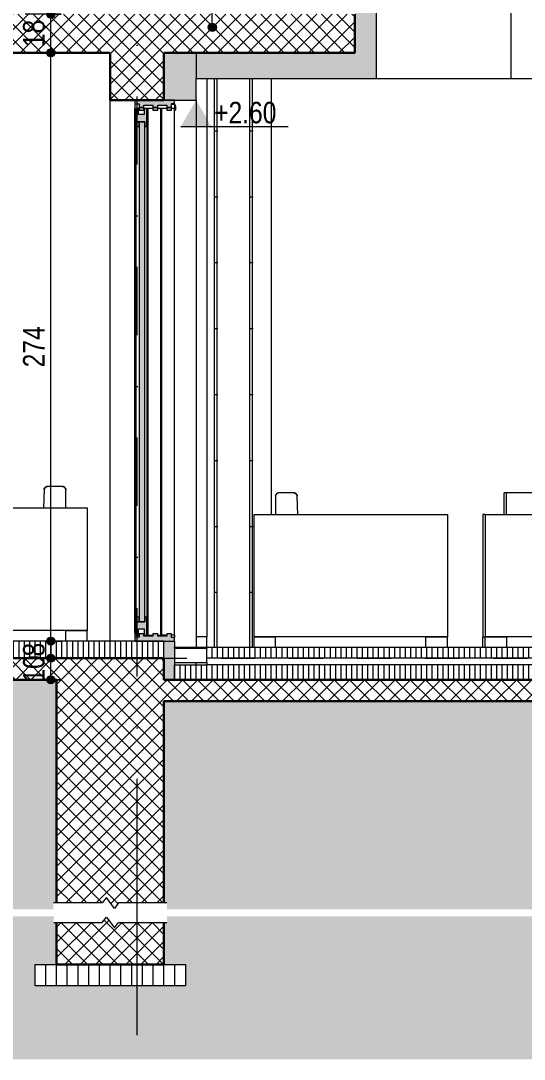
# Model space of a CAD drawing. Header units: centimetres. Extents: x -1370 to 284, y -187 to 830.
# Drawn here: x -288.3 to -53.8, y -186.8 to 296.9 of the extents above; entities that cross this region are included whole.
import ezdxf

# ---------------------------------------------------------------- set-up
doc = ezdxf.new("R2010")
doc.units = ezdxf.units.CM
doc.linetypes.add('Dash', pattern=[31.75, 15.875, -15.875])
doc.linetypes.add('Dash dot', pattern=[79.375, 31.75, -23.8125, 0, -23.8125])
for name, color, linetype, lineweight in [('A-ANNO-DIMS', 7, 'Continuous', 9), ('A-ANNO-DIMS-50', 7, 'Continuous', 9), ('A-ANNO-NOTE', 7, 'Continuous', 9), ('A-DETL-GENF', 7, 'Continuous', 9), ('A-DETL-MBND', 7, 'Continuous', 9), ('A-FLOR', 7, 'Continuous', 9), ('A-FLOR-FNSH', 7, 'Continuous', 9), ('A-FLOR-LEVL', 7, 'Continuous', 9), ('A-FLOR-MCUT', 7, 'Continuous', 9), ('A-FLOR-PATT', 7, 'Continuous', 9), ('A-GLAZ', 7, 'Continuous', 5), ('A-GLAZ-CWMG', 7, 'Continuous', 9), ('A-WALL', 7, 'Continuous', 9), ('A-WALL-PATT', 7, 'Continuous', 9), ('G-ANNO-DIMS', 7, 'Continuous', 9), ('G-ANNO-TEXT', 7, 'Continuous', 9), ('I-FURN', 7, 'Continuous', 9), ('P-PIPE', 7, 'Continuous', 9), ('S-BEAM', 7, 'Continuous', 9), ('S-GRID', 7, 'Continuous', 9)]:
    doc.layers.add(name, color=color, linetype=linetype, lineweight=lineweight)
doc.layers.add('A-DETL', color=7, linetype='Continuous', lineweight=9, true_color=0x008000)
doc.styles.add('Arial Narrow_1', font='ARIALN.TTF', dxfattribs={"height": 10})
doc.dimstyles.new('TEC_DIM', dxfattribs={"dimscale": 30.48, "dimtxt": 10.23431, "dimasz": 0.492126, "dimexe": 0.393701, "dimexo": 0.246063, "dimgap": 0, "dimtad": 1, "dimdec": 0, "dimzin": 0, "dimdsep": 46, "dimtxsty": 'Arial Narrow_1', "dimblk1": 'DOTSMALL', "dimblk2": 'DOTSMALL', "dimsah": 1, "dimcen": 0.09, "dimazin": 0, "dimtfac": 1, "dimtdec": 4, "dimtix": 1, "dimtmove": 0, "dimatfit": 3, "dimfxl": 0, "dimtvp": 1, "dimtolj": 1, "dimtzin": 0, "dimarcsym": 0})
pattern_1 = [(270, (-134.087, 5), (2.5, 2e-16), [])]
pattern_2 = [(45, (-668.992, 332.896), (-3.535534, 3.535534), []), (135, (-668.992, 332.896), (-3.535534, -3.535534), [])]
pattern_3 = [(0, (-668.992, 332.896), (19.05, 19.05), [19.05, -19.05]), (0, (-668.992, 340.04), (19.05, 19.05), [19.05, -19.05]), (0, (-668.992, 347.184), (19.05, 19.05), [19.05, -19.05]), (90, (-666.61, 349.565), (-19.05, 19.05), [19.05, -19.05]), (90, (-659.467, 349.565), (-19.05, 19.05), [19.05, -19.05]), (90, (-652.323, 349.565), (-19.05, 19.05), [19.05, -19.05])]

# ---------------------------------------------------------------- blocks, each defined once
blk = doc.blocks.new('Sofa-08 - 1400 x 800-1678489-В-В')
at = {"layer": 'I-FURN', "color": 253, "true_color": 0xaaaaaa}
for p, q in [((16.51, 77), (-61.99, 77)), ((-61.99, 75.5), (-61.99, 77)), ((-61.99, 67), (-61.99, 75.5)), ((18.01, 75.5), (18.01, 67)), ((18.01, 67), (18.01, 75.5)), ((18.01, 75.5), (18.01, 67)), ((98.01, 77), (19.51, 77)), ((98.01, 77), (98.01, 75.5)), ((98.01, 75.5), (98.01, 67)), ((-71.99, 67), (-71.99, 10)), ((-71.99, 67), (108.01, 67)), ((108.01, 10), (108.01, 67)), ((-71.99, 10), (-61.99, 10)), ((-71.99, 5), (-71.99, 10)), ((108.01, 10), (-71.99, 10)), ((-61.99, 10), (-61.99, 5)), ((98.01, 10), (108.01, 10)), ((98.01, 10), (98.01, 5)), ((108.01, 5), (108.01, 10)), ((-61.99, 5), (-71.99, 5)), ((108.01, 5), (98.01, 5))]:
    blk.add_line(p, q, dxfattribs=at)
for points, knots in [([(17.57, 76.56), (17.49, 76.64), (17.37, 76.74), (17.2, 76.84), (17.02, 76.92), (16.79, 76.98), (16.6, 77), (16.51, 77)], [0, 0, 0, 0, 0.25, 0.375, 0.5, 0.75, 1, 1, 1, 1]), ([(16.51, 75.5), (16.6, 75.59), (16.79, 75.78), (17.02, 76.01), (17.2, 76.19), (17.37, 76.36), (17.49, 76.48), (17.57, 76.56)], [0, 0, 0, 0, 0.25, 0.5, 0.625, 0.75, 1, 1, 1, 1]), ([(17.55, 76.58), (17.62, 76.51), (17.7, 76.42), (17.77, 76.31), (17.78, 76.29)], [0, 0, 0, 0, 0.25, 0.3102846, 0.3102846, 0.3102846, 0.3102846]), ([(17.84, 76.19), (17.86, 76.16), (17.89, 76.08), (17.92, 76), (17.94, 75.96)], [0.404349, 0.404349, 0.404349, 0.404349, 0.5, 0.6172742, 0.6172742, 0.6172742, 0.6172742]), ([(18.08, 75.96), (18.09, 76), (18.12, 76.08), (18.16, 76.16), (18.18, 76.19)], [0.3827258, 0.3827258, 0.3827258, 0.3827258, 0.5, 0.595651, 0.595651, 0.595651, 0.595651]), ([(18.23, 76.29), (18.25, 76.31), (18.32, 76.42), (18.4, 76.51), (18.47, 76.58)], [0.6897154, 0.6897154, 0.6897154, 0.6897154, 0.75, 1, 1, 1, 1]), ([(19.51, 77), (19.42, 77), (19.23, 76.98), (19, 76.92), (18.82, 76.84), (18.65, 76.74), (18.53, 76.64), (18.45, 76.56)], [0, 0, 0, 0, 0.25, 0.5, 0.625, 0.75, 1, 1, 1, 1]), ([(18.45, 76.56), (18.53, 76.48), (18.65, 76.36), (18.82, 76.19), (19, 76.01), (19.23, 75.78), (19.42, 75.59), (19.51, 75.5)], [0, 0, 0, 0, 0.25, 0.375, 0.5, 0.75, 1, 1, 1, 1])]:
    blk.add_open_spline(points, degree=3, knots=knots, dxfattribs=at)
for points in [[(17.57, 76.56), (17.66, 76.47), (17.82, 76.26), (17.97, 75.89), (18.01, 75.63), (18.01, 75.5)], [(17.98, 75.8), (18, 75.7), (18.01, 75.6), (18.01, 75.5)], [(18.01, 75.5), (18.01, 75.63), (18.04, 75.89), (18.2, 76.26), (18.36, 76.47), (18.45, 76.56)], [(18.01, 75.5), (18.01, 75.6), (18.02, 75.7), (18.04, 75.8)]]:
    blk.add_open_spline(points, degree=3, dxfattribs=at)
blk = doc.blocks.new('Sofa-10 - 900 x 700-1663874-В-В')
at = {"layer": 'I-FURN', "color": 253, "true_color": 0xaaaaaa}
for p, q in [((-61.99, 77), (-63.09, 77)), ((-63.09, 75.56), (-63.09, 77)), ((-63.09, 67), (-63.09, 75.56)), ((-71.99, 67), (-73.09, 67)), ((-73.09, 67), (-73.09, 10)), ((-73.09, 10), (-71.99, 10)), ((-73.09, 5), (-73.09, 10)), ((-73.09, 10), (-71.99, 10))]:
    blk.add_line(p, q, dxfattribs=at)
blk = doc.blocks.new('Sofa-08 - 1400 x 800-V21-В-В')
at = {"layer": 'I-FURN', "color": 253, "true_color": 0xaaaaaa}
for p, q in [((-169.59, 75.5), (-169.59, 67)), ((-161.03, 77), (-168.09, 77)), ((-159.18, 67), (-159.53, 75.56)), ((-179.59, 10), (-179.59, 67)), ((-179.59, 67), (-89.59, 67)), ((-89.59, 67), (-89.59, 10)), ((-179.59, 10), (-169.59, 10)), ((-179.59, 5), (-179.59, 10)), ((-89.59, 10), (-179.59, 10)), ((-169.59, 5), (-169.59, 10)), ((-99.59, 10), (-89.59, 10)), ((-99.59, 5), (-99.59, 10)), ((-89.59, 5), (-89.59, 10))]:
    blk.add_line(p, q, dxfattribs=at)
for centre, start, end in [((-168.09, 75.5), 90, 180), ((-161.03, 75.5), 2.3215, 90)]:
    blk.add_arc(centre, 1.5, start, end, dxfattribs=at)
for points, knots in [([(-169.59, 75.5), (-169.59, 75.59), (-169.58, 75.71), (-169.55, 75.82), (-169.55, 75.85)], [0, 0, 0, 0, 0.25, 0.3102366, 0.3102366, 0.3102366, 0.3102366]), ([(-169.55, 75.85), (-169.55, 75.82), (-169.58, 75.71), (-169.59, 75.59), (-169.59, 75.5)], [0.6897634, 0.6897634, 0.6897634, 0.6897634, 0.75, 1, 1, 1, 1]), ([(-169.52, 75.94), (-169.51, 75.98), (-169.48, 76.06), (-169.44, 76.14), (-169.42, 76.19)], [0.3988094, 0.3988094, 0.3988094, 0.3988094, 0.5, 0.625, 0.625, 0.625, 0.625]), ([(-169.42, 76.19), (-169.44, 76.14), (-169.48, 76.06), (-169.51, 75.98), (-169.52, 75.94)], [0.375, 0.375, 0.375, 0.375, 0.5, 0.6011906, 0.6011906, 0.6011906, 0.6011906]), ([(-168.77, 76.83), (-168.73, 76.86), (-168.65, 76.89), (-168.57, 76.92), (-168.53, 76.93)], [0.375, 0.375, 0.375, 0.375, 0.5, 0.6011906, 0.6011906, 0.6011906, 0.6011906]), ([(-168.53, 76.93), (-168.57, 76.92), (-168.65, 76.89), (-168.73, 76.86), (-168.77, 76.83)], [0.3988094, 0.3988094, 0.3988094, 0.3988094, 0.5, 0.625, 0.625, 0.625, 0.625]), ([(-168.43, 76.96), (-168.41, 76.96), (-168.3, 76.99), (-168.18, 77), (-168.09, 77)], [0.6897634, 0.6897634, 0.6897634, 0.6897634, 0.75, 1, 1, 1, 1]), ([(-168.09, 77), (-168.18, 77), (-168.3, 76.99), (-168.41, 76.96), (-168.43, 76.96)], [0, 0, 0, 0, 0.25, 0.3102366, 0.3102366, 0.3102366, 0.3102366]), ([(-161.03, 77), (-160.94, 77), (-160.82, 76.99), (-160.71, 76.97), (-160.69, 76.96)], [0, 0, 0, 0, 0.25, 0.3097192, 0.3097192, 0.3097192, 0.3097192]), ([(-160.69, 76.96), (-160.71, 76.97), (-160.82, 76.99), (-160.94, 77), (-161.03, 77)], [0.6902808, 0.6902808, 0.6902808, 0.6902808, 0.75, 1, 1, 1, 1]), ([(-160.59, 76.94), (-160.56, 76.93), (-160.48, 76.9), (-160.4, 76.86), (-160.35, 76.84)], [0.3983348, 0.3983348, 0.3983348, 0.3983348, 0.5, 0.6255437, 0.6255437, 0.6255437, 0.6255437]), ([(-160.35, 76.84), (-160.4, 76.86), (-160.48, 76.9), (-160.56, 76.93), (-160.59, 76.94)], [0.3744563, 0.3744563, 0.3744563, 0.3744563, 0.5, 0.6016652, 0.6016652, 0.6016652, 0.6016652]), ([(-159.71, 76.23), (-159.69, 76.18), (-159.65, 76.11), (-159.62, 76.03), (-159.61, 75.99)], [0.3744563, 0.3744563, 0.3744563, 0.3744563, 0.5, 0.6016652, 0.6016652, 0.6016652, 0.6016652]), ([(-159.61, 75.99), (-159.62, 76.03), (-159.65, 76.11), (-159.69, 76.18), (-159.71, 76.23)], [0.3983348, 0.3983348, 0.3983348, 0.3983348, 0.5, 0.6255437, 0.6255437, 0.6255437, 0.6255437]), ([(-159.58, 75.9), (-159.57, 75.88), (-159.55, 75.76), (-159.53, 75.65), (-159.53, 75.56)], [0.6902808, 0.6902808, 0.6902808, 0.6902808, 0.75, 1, 1, 1, 1]), ([(-159.53, 75.56), (-159.53, 75.65), (-159.55, 75.76), (-159.57, 75.88), (-159.58, 75.9)], [0, 0, 0, 0, 0.25, 0.3097192, 0.3097192, 0.3097192, 0.3097192])]:
    blk.add_open_spline(points, degree=3, knots=knots, dxfattribs=at)
for points in [[(-169.34, 76.32), (-169.29, 76.4), (-169.22, 76.48), (-169.15, 76.56)], [(-169.15, 76.56), (-169.22, 76.48), (-169.29, 76.4), (-169.34, 76.32)], [(-169.15, 76.56), (-169.07, 76.64), (-168.99, 76.7), (-168.9, 76.76)], [(-168.9, 76.76), (-168.99, 76.7), (-169.07, 76.64), (-169.15, 76.56)], [(-160.23, 76.77), (-160.14, 76.72), (-160.06, 76.65), (-159.99, 76.58)], [(-159.99, 76.58), (-160.06, 76.65), (-160.14, 76.72), (-160.23, 76.77)], [(-159.99, 76.58), (-159.91, 76.51), (-159.85, 76.43), (-159.79, 76.35)], [(-159.79, 76.35), (-159.85, 76.43), (-159.91, 76.51), (-159.99, 76.58)]]:
    blk.add_open_spline(points, degree=3, dxfattribs=at)
blk = doc.blocks.new('SLIDING - TRIPLE - SL_SL_SL - 330x252-2510809-В-В')
at = {"layer": 'A-GLAZ', "true_color": 0xc0c0c0}
h = blk.add_hatch(color=9, dxfattribs=at)
h.paths.add_polyline_path([(-217.35, 8), (-216.59, 8), (-216.59, 9.7), (-217.99, 9.7), (-217.99, 11.4), (-220.19, 11.4), (-220.19, 10.35), (-224.49, 10.35), (-224.49, 11.4), (-226.69, 11.4), (-226.69, 10.35), (-230.99, 10.35), (-230.99, 11.4), (-233.19, 11.4), (-233.19, 9.8), (-234.93, 9.8), (-234.93, 11.8), (-235.09, 11.8), (-235.09, 8), (-223.77, 8)])
h.paths.add_polyline_path([(-234.93, 256.2), (-234.93, 258.2), (-233.19, 258.2), (-233.19, 256.6), (-230.99, 256.6), (-230.99, 257.65), (-226.69, 257.65), (-226.69, 256.6), (-224.49, 256.6), (-224.49, 257.65), (-220.19, 257.65), (-220.19, 256.6), (-217.99, 256.6), (-217.99, 258.3), (-216.59, 258.3), (-216.59, 260), (-235.09, 260), (-235.09, 256.2)])
h = blk.add_hatch(color=9, dxfattribs=at)
h.paths.add_polyline_path([(-215.99, 255.25), (-215.99, 257.21), (-216.62, 258.3), (-217.99, 258.3), (-217.99, 258.05), (-216.67, 258.05), (-216.16, 257.17), (-216.16, 255.25)])
h.paths.add_polyline_path([(-233.19, 255.25), (-230.99, 255.25), (-230.99, 256.6), (-233.19, 256.6)])
h.paths.add_polyline_path([(-224.49, 255.25), (-224.49, 256.6), (-226.69, 256.6), (-226.69, 255.25)])
h.paths.add_polyline_path([(-217.99, 255.25), (-217.99, 256.6), (-220.19, 256.6), (-220.19, 255.25)])
h = blk.add_hatch(color=9, dxfattribs=at)
h.paths.add_polyline_path([(-234.59, 10.8), (-233.45, 10.8), (-233.45, 13.65), (-230.73, 13.65), (-230.73, 10.8), (-229.59, 10.8), (-229.59, 19.2), (-230.49, 19.2), (-230.49, 17), (-234.59, 17), (-234.59, 13.12)])
h.paths.add_polyline_path([(-229.59, 247.65), (-229.59, 256.05), (-230.73, 256.05), (-230.73, 253.2), (-233.45, 253.2), (-233.45, 256.05), (-234.59, 256.05), (-234.59, 249.85), (-230.49, 249.85), (-230.49, 247.65), (-230.19, 247.65)])
h = blk.add_hatch(color=9, dxfattribs=at)
h.paths.add_polyline_path([(-234.59, 17), (-233.09, 17), (-233.09, 19.2), (-234.59, 19.2)])
h.paths.add_polyline_path([(-233.09, 247.65), (-233.09, 249.85), (-234.59, 249.85), (-234.59, 247.65)])
blk.add_hatch(color=9, dxfattribs=at).paths.add_polyline_path([(-230.49, 17), (-230.49, 249.85), (-233.09, 249.85), (-233.09, 17)])
at = {"layer": 'A-GLAZ'}
for p, q in [((-216.59, 260), (-235.09, 260)), ((-235.09, 260), (-235.09, 256.2)), ((-234.93, 256.2), (-234.93, 258.2)), ((-234.93, 258.2), (-233.19, 258.2)), ((-233.19, 258.2), (-233.19, 256.6)), ((-233.19, 256.6), (-230.99, 256.6)), ((-230.99, 256.6), (-233.19, 256.6)), ((-233.19, 256.6), (-233.19, 255.25)), ((-230.99, 256.6), (-230.99, 257.65)), ((-230.99, 257.65), (-226.69, 257.65)), ((-230.99, 255.25), (-230.99, 256.6)), ((-226.69, 257.65), (-226.69, 256.6)), ((-226.69, 256.6), (-224.49, 256.6)), ((-224.49, 256.6), (-226.69, 256.6)), ((-226.69, 256.6), (-226.69, 255.25)), ((-224.49, 256.6), (-224.49, 257.65)), ((-224.49, 257.65), (-220.19, 257.65)), ((-224.49, 255.25), (-224.49, 256.6)), ((-220.19, 257.65), (-220.19, 256.6)), ((-220.19, 256.6), (-217.99, 256.6)), ((-217.99, 256.6), (-220.19, 256.6)), ((-220.19, 256.6), (-220.19, 255.25)), ((-217.99, 256.6), (-217.99, 258.3)), ((-217.99, 258.3), (-216.59, 258.3)), ((-216.62, 258.3), (-217.99, 258.3)), ((-217.99, 258.3), (-217.99, 258.05)), ((-217.99, 258.05), (-216.67, 258.05)), ((-217.99, 255.25), (-217.99, 256.6)), ((-216.67, 258.05), (-216.16, 257.17)), ((-215.99, 257.21), (-216.62, 258.3)), ((-216.59, 258.3), (-216.59, 260)), ((-216.59, 257.91), (-216.59, 256.05)), ((-216.16, 257.17), (-216.16, 255.25)), ((-215.99, 255.25), (-215.99, 257.21)), ((-235.09, 256.2), (-234.93, 256.2)), ((-235.09, 11.8), (-235.09, 256.2)), ((-234.93, 11.8), (-234.93, 256.2)), ((-234.59, 256.05), (-234.59, 249.85)), ((-233.45, 256.05), (-234.59, 256.05)), ((-233.19, 256.05), (-233.45, 256.05)), ((-233.45, 253.2), (-233.45, 256.05)), ((-230.73, 253.2), (-233.45, 253.2)), ((-233.19, 255.25), (-230.99, 255.25)), ((-230.73, 256.05), (-230.99, 256.05)), ((-229.59, 256.05), (-230.73, 256.05)), ((-230.73, 256.05), (-230.73, 253.2)), ((-229.01, 256.05), (-229.59, 256.05)), ((-229.59, 247.65), (-229.59, 256.05)), ((-229.01, 256.05), (-229.01, 10.8)), ((-226.69, 256.05), (-229.01, 256.05)), ((-226.69, 255.25), (-224.49, 255.25)), ((-223.09, 256.05), (-224.49, 256.05)), ((-223.09, 10.8), (-223.09, 256.05)), ((-222.51, 256.05), (-223.09, 256.05)), ((-222.51, 10.8), (-222.51, 256.05)), ((-220.19, 256.05), (-222.51, 256.05)), ((-220.19, 255.25), (-217.99, 255.25)), ((-216.59, 256.05), (-217.99, 256.05)), ((-216.59, 10.8), (-216.59, 256.05)), ((-216.16, 255.25), (-215.99, 255.25)), ((-234.59, 249.85), (-234.59, 247.65)), ((-233.09, 249.85), (-234.59, 249.85)), ((-234.59, 249.85), (-230.49, 249.85)), ((-234.59, 247.65), (-233.09, 247.65)), ((-234.59, 19.2), (-234.59, 247.65)), ((-230.49, 249.85), (-233.09, 249.85)), ((-233.09, 249.85), (-233.09, 17)), ((-233.09, 247.65), (-233.09, 249.85)), ((-230.49, 17), (-230.49, 249.85)), ((-230.49, 249.85), (-230.49, 247.65)), ((-230.49, 247.65), (-229.59, 247.65)), ((-229.59, 247.65), (-229.59, 19.2)), ((-234.59, 19.2), (-234.59, 17)), ((-233.09, 19.2), (-234.59, 19.2)), ((-234.59, 17), (-233.09, 17)), ((-234.59, 17), (-234.59, 10.8)), ((-230.49, 17), (-234.59, 17)), ((-233.09, 17), (-233.09, 19.2)), ((-233.09, 17), (-230.49, 17)), ((-229.59, 19.2), (-230.49, 19.2)), ((-230.49, 19.2), (-230.49, 17)), ((-229.59, 10.8), (-229.59, 19.2)), ((-234.93, 11.8), (-235.09, 11.8)), ((-235.09, 11.8), (-235.09, 8)), ((-234.93, 9.8), (-234.93, 11.8)), ((-233.19, 9.8), (-234.93, 9.8)), ((-234.59, 10.8), (-233.45, 10.8)), ((-233.45, 10.8), (-233.45, 13.65)), ((-233.45, 13.65), (-230.73, 13.65)), ((-233.19, 10.8), (-233.45, 10.8)), ((-230.99, 11.4), (-233.19, 11.4)), ((-233.19, 11.4), (-233.19, 9.8)), ((-230.99, 10.35), (-230.99, 11.4)), ((-230.73, 10.8), (-230.99, 10.8)), ((-226.69, 10.35), (-230.99, 10.35)), ((-230.73, 13.65), (-230.73, 10.8)), ((-230.73, 10.8), (-229.59, 10.8)), ((-229.01, 10.8), (-229.59, 10.8)), ((-229.01, 10.8), (-226.69, 10.8)), ((-224.49, 11.4), (-226.69, 11.4)), ((-226.69, 11.4), (-226.69, 10.35)), ((-224.49, 10.35), (-224.49, 11.4)), ((-224.49, 10.8), (-223.09, 10.8)), ((-220.19, 10.35), (-224.49, 10.35)), ((-222.51, 10.8), (-223.09, 10.8)), ((-220.19, 10.8), (-222.51, 10.8)), ((-217.99, 11.4), (-220.19, 11.4)), ((-220.19, 11.4), (-220.19, 10.35)), ((-217.99, 9.7), (-217.99, 11.4)), ((-216.59, 10.8), (-217.99, 10.8)), ((-216.59, 9.7), (-217.99, 9.7)), ((-216.59, 10.8), (-216.59, 9.7)), ((-216.59, 8), (-216.59, 9.7)), ((-235.09, 8), (-216.59, 8))]:
    blk.add_line(p, q, dxfattribs=at)
blk = doc.blocks.new('Sofa-08 - 1400 x 802-2263085-В-В')
at = {"layer": 'I-FURN', "color": 253, "true_color": 0xaaaaaa}
for p, q in [((-277.36, 78.56), (-277.71, 70)), ((-268.8, 80), (-275.86, 80)), ((-267.3, 70), (-267.3, 78.5)), ((-347.3, 13), (-347.3, 70)), ((-347.3, 70), (-257.3, 70)), ((-257.3, 70), (-257.3, 13)), ((-347.3, 13), (-337.3, 13)), ((-347.3, 8), (-347.3, 13)), ((-257.3, 13), (-347.3, 13)), ((-337.3, 8), (-337.3, 13)), ((-267.3, 13), (-257.3, 13)), ((-267.3, 8), (-267.3, 13)), ((-257.3, 8), (-257.3, 13))]:
    blk.add_line(p, q, dxfattribs=at)
for centre, start, end in [((-275.86, 78.5), 90, 177.6785), ((-268.8, 78.5), 360, 90)]:
    blk.add_arc(centre, 1.5, start, end, dxfattribs=at)
for points, knots in [([(-277.31, 78.9), (-277.32, 78.88), (-277.34, 78.76), (-277.36, 78.65), (-277.36, 78.56)], [0.6902808, 0.6902808, 0.6902808, 0.6902808, 0.75, 1, 1, 1, 1]), ([(-277.36, 78.56), (-277.36, 78.65), (-277.34, 78.76), (-277.32, 78.88), (-277.31, 78.9)], [0, 0, 0, 0, 0.25, 0.3097192, 0.3097192, 0.3097192, 0.3097192]), ([(-277.18, 79.23), (-277.2, 79.18), (-277.24, 79.11), (-277.27, 79.03), (-277.28, 78.99)], [0.3744563, 0.3744563, 0.3744563, 0.3744563, 0.5, 0.6016652, 0.6016652, 0.6016652, 0.6016652]), ([(-277.28, 78.99), (-277.27, 79.03), (-277.24, 79.11), (-277.2, 79.18), (-277.18, 79.23)], [0.3983348, 0.3983348, 0.3983348, 0.3983348, 0.5, 0.6255437, 0.6255437, 0.6255437, 0.6255437]), ([(-276.3, 79.94), (-276.33, 79.93), (-276.41, 79.9), (-276.49, 79.86), (-276.54, 79.84)], [0.3983348, 0.3983348, 0.3983348, 0.3983348, 0.5, 0.6255437, 0.6255437, 0.6255437, 0.6255437]), ([(-276.54, 79.84), (-276.49, 79.86), (-276.41, 79.9), (-276.33, 79.93), (-276.3, 79.94)], [0.3744563, 0.3744563, 0.3744563, 0.3744563, 0.5, 0.6016652, 0.6016652, 0.6016652, 0.6016652]), ([(-275.86, 80), (-275.95, 80), (-276.07, 79.99), (-276.18, 79.97), (-276.2, 79.96)], [0, 0, 0, 0, 0.25, 0.3097192, 0.3097192, 0.3097192, 0.3097192]), ([(-276.2, 79.96), (-276.18, 79.97), (-276.07, 79.99), (-275.95, 80), (-275.86, 80)], [0.6902808, 0.6902808, 0.6902808, 0.6902808, 0.75, 1, 1, 1, 1]), ([(-268.46, 79.96), (-268.48, 79.96), (-268.59, 79.99), (-268.71, 80), (-268.8, 80)], [0.6897634, 0.6897634, 0.6897634, 0.6897634, 0.75, 1, 1, 1, 1]), ([(-268.8, 80), (-268.71, 80), (-268.59, 79.99), (-268.48, 79.96), (-268.46, 79.96)], [0, 0, 0, 0, 0.25, 0.3102366, 0.3102366, 0.3102366, 0.3102366]), ([(-268.12, 79.83), (-268.16, 79.86), (-268.24, 79.89), (-268.32, 79.92), (-268.36, 79.93)], [0.375, 0.375, 0.375, 0.375, 0.5, 0.6011906, 0.6011906, 0.6011906, 0.6011906]), ([(-268.36, 79.93), (-268.32, 79.92), (-268.24, 79.89), (-268.16, 79.86), (-268.12, 79.83)], [0.3988094, 0.3988094, 0.3988094, 0.3988094, 0.5, 0.625, 0.625, 0.625, 0.625]), ([(-267.37, 78.94), (-267.38, 78.98), (-267.41, 79.06), (-267.45, 79.14), (-267.47, 79.19)], [0.3988094, 0.3988094, 0.3988094, 0.3988094, 0.5, 0.625, 0.625, 0.625, 0.625]), ([(-267.47, 79.19), (-267.45, 79.14), (-267.41, 79.06), (-267.38, 78.98), (-267.37, 78.94)], [0.375, 0.375, 0.375, 0.375, 0.5, 0.6011906, 0.6011906, 0.6011906, 0.6011906]), ([(-267.3, 78.5), (-267.3, 78.59), (-267.31, 78.71), (-267.34, 78.82), (-267.34, 78.85)], [0, 0, 0, 0, 0.25, 0.3102366, 0.3102366, 0.3102366, 0.3102366]), ([(-267.34, 78.85), (-267.34, 78.82), (-267.31, 78.71), (-267.3, 78.59), (-267.3, 78.5)], [0.6897634, 0.6897634, 0.6897634, 0.6897634, 0.75, 1, 1, 1, 1])]:
    blk.add_open_spline(points, degree=3, knots=knots, dxfattribs=at)
for points in [[(-276.9, 79.58), (-276.98, 79.51), (-277.04, 79.43), (-277.1, 79.35)], [(-277.1, 79.35), (-277.04, 79.43), (-276.98, 79.51), (-276.9, 79.58)], [(-276.66, 79.77), (-276.75, 79.72), (-276.83, 79.65), (-276.9, 79.58)], [(-276.9, 79.58), (-276.83, 79.65), (-276.75, 79.72), (-276.66, 79.77)], [(-267.74, 79.56), (-267.82, 79.64), (-267.9, 79.7), (-267.99, 79.76)], [(-267.99, 79.76), (-267.9, 79.7), (-267.82, 79.64), (-267.74, 79.56)], [(-267.55, 79.32), (-267.6, 79.4), (-267.67, 79.48), (-267.74, 79.56)], [(-267.74, 79.56), (-267.67, 79.48), (-267.6, 79.4), (-267.55, 79.32)]]:
    blk.add_open_spline(points, degree=3, dxfattribs=at)
blk = doc.blocks.new('Rectangular Mullion - TEC_LAMEL-2326487-В-В')
at = {"layer": 'A-GLAZ-CWMG', "color": 253, "true_color": 0xaaaaaa}
for p, q in [((-201.59, 270), (-201.59, 10)), ((-206.59, 260), (-206.59, 10)), ((-201.59, 10), (-206.59, 10))]:
    blk.add_line(p, q, dxfattribs=at)
blk = doc.blocks.new('Entwässerungsrinne Fahrweg - 330-2441895-В-В')
at = {"layer": 'P-PIPE'}
h = blk.add_hatch(dxfattribs=at)
h.set_pattern_fill('FP2_38', color=256, style=0, pattern_type=2)
h.set_pattern_definition([(90, (-668.992, 332.896), (-2.5, 2e-16), [])])
h.paths.add_polyline_path([(-216.59, 4.5), (-201.59, 4.5), (-201.59, 5), (-216.59, 5)])
for p, q in [((-216.59, 5), (-201.59, 5)), ((-216.59, 4.5), (-216.59, 5)), ((-201.59, 5), (-216.59, 5)), ((-216.59, 5), (-216.59, -2)), ((-201.59, 5), (-201.59, 4.5)), ((-201.59, -2), (-201.59, 5)), ((-201.59, 4.5), (-216.59, 4.5)), ((-216.59, -2), (-201.59, -2))]:
    blk.add_line(p, q, dxfattribs=at)
blk = doc.blocks.new('TEC-BREAKLINE - M_Break Line-2501834-В-В')
at = {"layer": 'A-DETL-GENF'}
for p, q in [((-1185.31, -113.99), (-1208.09, -113.99)), ((-1183.41, -111.45), (-1185.31, -113.99)), ((-1179.6, -116.53), (-1183.41, -111.45)), ((-1177.69, -113.99), (-1179.6, -116.53)), ((-1155.22, -113.99), (-1177.69, -113.99))]:
    blk.add_line(p, q, dxfattribs=at)
blk = doc.blocks.new('TEC-BREAKLINE - M_Break Line-2501920-В-В')
at = {"layer": 'A-DETL-GENF'}
for p, q in [((-1185.31, -123.09), (-1183.41, -120.55)), ((-1183.41, -120.55), (-1179.6, -125.63)), ((-1207.91, -123.09), (-1185.31, -123.09)), ((-1179.6, -125.63), (-1177.69, -123.09)), ((-1177.69, -123.09), (-1155.18, -123.09))]:
    blk.add_line(p, q, dxfattribs=at)
blk = doc.blocks.new('Spot Elevations - ELEVATION_PROJECT-V38-В-В')
at = {"layer": 'A-ANNO-NOTE'}
blk.add_hatch(color=256, dxfattribs=at).paths.add_polyline_path([(-861.27, 549.61), (-846.96, 549.61), (-854.12, 562)])
blk.add_line((-861.27, 549.61), (-811.27, 549.61), dxfattribs=at)
blk = doc.blocks.new('DIMBLOCK28-В-В')
at = {"layer": 'A-ANNO-DIMS-50', "transparency": 16777216}
h = blk.add_hatch(color=256, dxfattribs=at)
edge = h.paths.add_edge_path()
edge.add_arc((-274.29, 0), 1.87, 0, 360)
h = blk.add_hatch(color=256, dxfattribs=at)
edge = h.paths.add_edge_path()
edge.add_arc((-274.29, -10), 1.87, 0, 360)
for p, q in [((-269.44, 0), (-286.29, 0)), ((-274.29, -10), (-274.29, 0)), ((-274.29, 0), (-269.44, 0)), ((-269.44, -10), (-286.29, -10)), ((-274.29, -10), (-269.44, -10))]:
    blk.add_line(p, q, dxfattribs=at)
for centre in [(-274.29, 0), (-274.29, -10)]:
    blk.add_circle(centre, 1.87, dxfattribs=at)
at = {"layer": 'A-ANNO-DIMS-50', "color": 0, "transparency": 16777216, "insert": (-287.21, -11.34), "char_height": 10, "width": 15.2053, "attachment_point": 1, "rotation": 90, "line_spacing_factor": 0.974696, "style": 'Arial Narrow_1'}
blk.add_mtext('10', dxfattribs=at)
blk = doc.blocks.new('_DotSmall')
at = {"color": 0, "linetype": 'ByBlock', "const_width": 0.5}
blk.add_lwpolyline([(-0.0625, 0, 1), (0.0625, 0, 1)], format="xyb", close=True, dxfattribs=at)
blk = doc.blocks.new('DIMBLOCK29-В-В')
at = {"layer": 'A-ANNO-DIMS-50', "transparency": 16777216}
h = blk.add_hatch(color=256, dxfattribs=at)
edge = h.paths.add_edge_path()
edge.add_arc((-274.29, 8), 1.87, 0, 360)
h = blk.add_hatch(color=256, dxfattribs=at)
edge = h.paths.add_edge_path()
edge.add_arc((-274.29, 0), 1.87, 0, 360)
for p, q in [((-269.44, 8), (-286.29, 8)), ((-274.29, 0), (-274.29, 8)), ((-274.29, 8), (-269.44, 8)), ((-269.44, 0), (-286.29, 0)), ((-274.29, 0), (-269.44, 0))]:
    blk.add_line(p, q, dxfattribs=at)
for centre in [(-274.29, 8), (-274.29, 0)]:
    blk.add_circle(centre, 1.87, dxfattribs=at)
at = {"layer": 'A-ANNO-DIMS-50', "color": 0, "transparency": 16777216, "insert": (-287.21, 0.83), "char_height": 10, "width": 7.6026, "attachment_point": 1, "rotation": 90, "line_spacing_factor": 0.974696, "style": 'Arial Narrow_1'}
blk.add_mtext('\\fArial Narrow|b0|i0|c204|p34|;8', dxfattribs=at)
blk = doc.blocks.new('DIMBLOCK30-В-В')
at = {"layer": 'A-ANNO-DIMS-50', "transparency": 16777216}
h = blk.add_hatch(color=256, dxfattribs=at)
edge = h.paths.add_edge_path()
edge.add_arc((-274.29, 282), 1.88, 0, 360)
h = blk.add_hatch(color=256, dxfattribs=at)
edge = h.paths.add_edge_path()
edge.add_arc((-274.29, 8), 1.87, 0, 360)
for p, q in [((-269.44, 282), (-286.29, 282)), ((-274.29, 8), (-274.29, 282)), ((-274.29, 282), (-269.44, 282)), ((-269.44, 8), (-286.29, 8)), ((-274.29, 8), (-269.44, 8))]:
    blk.add_line(p, q, dxfattribs=at)
for centre, radius in [((-274.29, 282), 1.88), ((-274.29, 8), 1.87)]:
    blk.add_circle(centre, radius, dxfattribs=at)
at = {"layer": 'A-ANNO-DIMS-50', "color": 0, "transparency": 16777216, "insert": (-287.21, 135.5), "char_height": 10, "width": 22.8079, "attachment_point": 1, "rotation": 90, "line_spacing_factor": 0.974696, "style": 'Arial Narrow_1'}
blk.add_mtext('274', dxfattribs=at)
blk = doc.blocks.new('DIMBLOCK31-В-В')
at = {"layer": 'A-ANNO-DIMS-50', "transparency": 16777216}
h = blk.add_hatch(color=256, dxfattribs=at)
edge = h.paths.add_edge_path()
edge.add_arc((-274.29, 300), 1.88, 0, 360)
h = blk.add_hatch(color=256, dxfattribs=at)
edge = h.paths.add_edge_path()
edge.add_arc((-274.29, 282), 1.88, 0, 360)
for p, q in [((-269.44, 300), (-286.29, 300)), ((-274.29, 282), (-274.29, 300)), ((-274.29, 300), (-269.44, 300)), ((-269.44, 282), (-286.29, 282)), ((-274.29, 282), (-269.44, 282))]:
    blk.add_line(p, q, dxfattribs=at)
for centre in [(-274.29, 300), (-274.29, 282)]:
    blk.add_circle(centre, 1.88, dxfattribs=at)
at = {"layer": 'A-ANNO-DIMS-50', "color": 0, "transparency": 16777216, "insert": (-287.21, 284.66), "char_height": 10, "width": 15.2053, "attachment_point": 1, "rotation": 90, "line_spacing_factor": 0.974696, "style": 'Arial Narrow_1'}
blk.add_mtext('18', dxfattribs=at)

msp = doc.modelspace()

# ---------------------------------------------------------------- hatches: boundary and pattern name
at = {"layer": 'A-DETL-GENF'}
h = msp.add_hatch(dxfattribs=at)
h.set_pattern_fill('FP2_39', color=256, style=0, pattern_type=2)
h.set_pattern_definition(pattern_3)
h.paths.add_polyline_path([(-1360.49, -116.92), (-1208.09, -116.92), (-1208.09, -113.99), (-1206.59, -113.99), (-1206.59, -100), (-1221.59, -100), (-1221.59, -10.15), (-1360.49, -10.15), (-1360.49, -60.22)])
h.paths.add_polyline_path([(283.57, -116.92), (283.57, -30), (153.41, -30), (153.41, -100), (148.41, -100), (148.41, -113.99), (149.81, -113.99), (149.81, -116.92), (154.47, -116.92)])
h.paths.add_polyline_path([(-277.88, -116.92), (-273.09, -116.92), (-273.09, -113.99), (-271.59, -113.99), (-271.59, -10), (-1156.59, -10), (-1156.59, -113.99), (-1155.22, -113.99), (-1155.22, -116.92), (-332.95, -116.92)])
h.paths.add_polyline_path([(-220.22, -116.92), (116.94, -116.92), (116.94, -113.99), (118.41, -113.99), (118.41, -20), (-221.59, -20), (-221.59, -113.99), (-220.22, -113.99)])
h = msp.add_hatch(dxfattribs=at)
h.set_pattern_fill('FP2_39', color=256, style=0, pattern_type=2)
h.set_pattern_definition(pattern_3)
h.paths.add_polyline_path([(-1360.49, -186.77), (283.57, -186.77), (283.57, -120.18), (149.75, -120.18), (149.75, -123.09), (148.41, -123.09), (148.41, -142.6), (158.41, -142.6), (158.41, -152.6), (108.41, -152.6), (108.41, -142.6), (118.41, -142.6), (118.41, -123.09), (117.01, -123.09), (117.01, -120.18), (-220.18, -120.18), (-220.18, -123.09), (-221.59, -123.09), (-221.59, -142.6), (-211.59, -142.6), (-211.59, -152.6), (-281.59, -152.6), (-281.59, -142.6), (-271.59, -142.6), (-271.59, -123.09), (-272.91, -123.09), (-272.91, -120.18), (-1155.18, -120.18), (-1155.18, -123.09), (-1156.59, -123.09), (-1156.59, -142.6), (-1146.59, -142.6), (-1146.59, -152.6), (-1216.59, -152.6), (-1216.59, -142.6), (-1206.59, -142.6), (-1206.59, -123.09), (-1207.91, -123.09), (-1207.91, -120.18), (-1360.49, -120.18), (-1360.49, -181.93)])
at = {"layer": 'A-FLOR-PATT'}
h = msp.add_hatch(dxfattribs=at)
h.set_pattern_fill('FP2_34', color=256, style=0, pattern_type=2)
h.set_pattern_definition(pattern_2)
h.paths.add_polyline_path([(-628.37, 282), (-132.74, 282), (-132.74, 300), (-1206.59, 300), (-1206.59, 282), (-641.21, 282)])
at = {"layer": 'A-FLOR-PATT', "true_color": 0xffff80}
msp.add_hatch(color=51, dxfattribs=at).paths.add_polyline_path([(-178.82, 270), (-132.74, 270), (-132.74, 282), (-206.59, 282), (-206.59, 270), (-204.51, 270)])
at = {"layer": 'A-FLOR-PATT', "true_color": 0x787878}
h = msp.add_hatch(dxfattribs=at)
h.set_pattern_fill('FP2_25', color=8, angle=-90, style=0, pattern_type=2)
h.set_pattern_definition([(270, (-714.087, 8), (2.5, 2e-16), [])])
h.paths.add_polyline_path([(-731.12, 0), (-221.59, 0), (-221.59, 8), (-1206.59, 8), (-1206.59, 0), (-743.96, 0)])
h = msp.add_hatch(dxfattribs=at)
h.set_pattern_fill('FP2_20', color=8, angle=-90, style=0, pattern_type=2)
h.set_pattern_definition(pattern_1)
h.paths.add_polyline_path([(148.41, 0), (148.41, 5), (-201.59, 5), (-201.59, 0), (129.44, 0)])
at = {"layer": 'A-FLOR-PATT'}
h = msp.add_hatch(dxfattribs=at)
h.set_pattern_fill('FP2_34', color=256, style=0, pattern_type=2)
h.set_pattern_definition(pattern_2)
h.paths.add_polyline_path([(-1206.59, -10), (-221.59, -10), (-221.59, 0), (-1206.59, 0), (-1206.59, -1.33)])
at = {"layer": 'A-FLOR-PATT', "true_color": 0xc0c0c0}
h = msp.add_hatch(dxfattribs=at)
h.set_pattern_fill('FP2_20', color=9, angle=-90, style=0, pattern_type=2)
h.set_pattern_definition(pattern_1)
h.paths.add_polyline_path([(-127.44, -10), (148.41, -10), (148.41, -3), (-216.59, -3), (-216.59, -10), (-201.59, -10)])
at = {"layer": 'A-FLOR-PATT'}
h = msp.add_hatch(dxfattribs=at)
h.set_pattern_fill('FP2_34', color=256, style=0, pattern_type=2)
h.set_pattern_definition(pattern_2)
h.paths.add_polyline_path([(-221.59, -20), (134.04, -20), (134.04, -10), (-221.59, -10)])
at = {"layer": 'A-FLOR-PATT', "true_color": 0x787878}
h = msp.add_hatch(dxfattribs=at)
h.set_pattern_fill('FP2_40', color=8, angle=-90, style=0, pattern_type=2)
h.set_pattern_definition([(270, (-546.587, -180), (5, -2e-14), [])])
h.paths.add_polyline_path([(-281.59, -152.6), (-211.59, -152.6), (-211.59, -142.6), (-281.59, -142.6)])
h.paths.add_polyline_path([(133.33, -152.6), (158.41, -152.6), (158.41, -142.6), (108.41, -142.6), (108.41, -152.6), (118.41, -152.6)])
h.paths.add_polyline_path([(-1146.59, -152.6), (-1146.59, -142.6), (-1216.59, -142.6), (-1216.59, -152.6), (-1154.98, -152.6)])
at = {"layer": 'A-WALL-PATT', "lineweight": 5, "true_color": 0xffff80}
msp.add_hatch(color=51, dxfattribs=at).paths.add_polyline_path([(-132.74, 270), (-122.58, 270), (-122.58, 325), (-132.59, 325), (-132.59, 320), (-132.74, 320), (-132.74, 282)])
at = {"layer": 'A-WALL-PATT', "true_color": 0xffff80}
h = msp.add_hatch(color=51, dxfattribs=at)
h.paths.add_polyline_path([(-216.59, -10), (-216.59, 8), (-221.59, 8), (-221.59, -10)])
h.paths.add_polyline_path([(-221.59, 260), (-206.59, 260), (-206.59, 282), (-221.59, 282), (-221.59, 273.2)])
at = {"layer": 'A-WALL-PATT', "true_color": 0x8b8b8b}
h = msp.add_hatch(dxfattribs=at)
h.set_pattern_fill('FP2_31', color=252, style=0, pattern_type=2)
h.set_pattern_definition([(0, (-181.61, 0), (16.51, 30.709), [0.8382, -15.672]), (90, (-198.12, 0), (-16.51, 30.709), [30.709, 0]), (90, (-196.85, 0), (-16.51, 30.709), [30.709, 0])])
h.paths.add_polyline_path([(-179.59, 5), (-179.59, 67), (-176.59, 67), (-176.59, 270), (-201.59, 270), (-201.59, 5)])
at = {"layer": 'A-WALL-PATT'}
h = msp.add_hatch(dxfattribs=at)
h.set_pattern_fill('FP2_34', color=256, style=0, pattern_type=2)
h.set_pattern_definition(pattern_2)
h.paths.add_polyline_path([(-244.6, -116.53), (-242.69, -113.99), (-221.59, -113.99), (-221.59, -10), (-271.59, -10), (-271.59, -113.99), (-250.31, -113.99), (-248.41, -111.45), (-246.5, -113.99)])
h = msp.add_hatch(dxfattribs=at)
h.set_pattern_fill('FP2_34', color=256, style=0, pattern_type=2)
h.set_pattern_definition(pattern_2)
h.paths.add_polyline_path([(-271.59, -142.6), (-221.59, -142.6), (-221.59, -123.09), (-242.69, -123.09), (-244.6, -125.63), (-248.41, -120.55), (-250.31, -123.09), (-271.59, -123.09)])
at = {"layer": 'G-ANNO-TEXT'}
h = msp.add_hatch(color=256, dxfattribs=at)
edge = h.paths.add_edge_path()
edge.add_arc((-199.06, 293.85), 1.88, 0, 360)
at = {"layer": 'S-BEAM'}
h = msp.add_hatch(dxfattribs=at)
h.set_pattern_fill('FP2_34', color=256, style=0, pattern_type=2)
h.set_pattern_definition(pattern_2)
h.paths.add_polyline_path([(-246.59, 260), (-221.59, 260), (-221.59, 282), (-246.59, 282), (-246.59, 273.2)])

# ---------------------------------------------------------------- linework, layer by layer
at = {"layer": 'A-DETL', "color": 7, "lineweight": 30}
for p, q in [((-221.59, 260), (-221.59, 282)), ((-271.59, -10), (-1156.59, -10)), ((-271.59, -113.99), (-271.59, -10)), ((118.41, -20), (-221.59, -20)), ((-221.59, -20), (-221.59, -113.99)), ((-271.59, -142.6), (-271.59, -123.09)), ((-221.59, -123.09), (-221.59, -142.6)), ((-271.59, -142.6), (-221.59, -142.6))]:
    msp.add_line(p, q, dxfattribs=at)
at = {"layer": 'A-DETL-MBND'}
for p, q in [((-281.59, -152.6), (-281.59, -142.6)), ((-281.59, -142.6), (-271.59, -142.6)), ((-221.59, -142.6), (-211.59, -142.6)), ((-211.59, -142.6), (-211.59, -152.6)), ((-211.59, -152.6), (-281.59, -152.6))]:
    msp.add_line(p, q, dxfattribs=at)
at = {"layer": 'A-FLOR'}
msp.add_line((-206.59, -3), (-206.59, -2), dxfattribs=at)
at = {"layer": 'A-FLOR-FNSH', "lineweight": 30}
for p, q in [((-132.74, 282), (-132.74, 300)), ((-1181.59, 282), (-246.59, 282)), ((-206.59, 282), (-132.74, 282)), ((-1206.59, 0), (-221.59, 0)), ((-221.59, -10), (-221.59, 0)), ((134.04, -10), (-221.59, -10))]:
    msp.add_line(p, q, dxfattribs=at)
at = {"layer": 'A-FLOR-FNSH'}
for p, q in [((-206.59, 282), (-206.59, 270)), ((-206.59, 270), (-132.74, 270)), ((-221.59, 8), (-1206.59, 8)), ((-221.59, 0), (-221.59, 8)), ((-71.99, 5), (-201.59, 5)), ((98.01, 5), (-61.99, 5)), ((-216.59, -3), (-201.59, -3)), ((-216.59, -10), (-216.59, -3)), ((-201.59, -2), (-201.59, -3))]:
    msp.add_line(p, q, dxfattribs=at)
at = {"layer": 'A-FLOR-LEVL', "linetype": 'Dash'}
msp.add_line((-1369.85, 0), (207.44, 0), dxfattribs=at)
at = {"layer": 'A-FLOR-MCUT'}
for p, q in [((148.41, 0), (-201.59, 0)), ((148.41, -3), (-201.59, -3))]:
    msp.add_line(p, q, dxfattribs=at)
at = {"layer": 'A-WALL'}
for p, q in [((-59.97, 553.81), (-59.97, 270)), ((-122.58, 270), (-122.58, 325)), ((-221.59, 282), (-221.59, 260)), ((-206.59, 260), (-206.59, 270)), ((-171.59, 270), (-171.59, 67)), ((-132.74, 270), (-59.97, 270)), ((-246.59, 8), (-246.59, 260)), ((-221.59, 260), (-206.59, 260)), ((-206.59, 10), (-206.59, 5)), ((-201.59, 5), (-201.59, 10)), ((-221.59, 8), (-216.59, 8)), ((-216.59, 8), (-216.59, 5)), ((-216.59, -2), (-216.59, -3))]:
    msp.add_line(p, q, dxfattribs=at)
at = {"layer": 'A-WALL', "lineweight": 30}
msp.add_line((-206.59, 282), (-221.59, 282), dxfattribs=at)
at = {"layer": 'G-ANNO-DIMS'}
msp.add_line((-109.34, 270), (-12.58, 270), dxfattribs=at)
at = {"layer": 'G-ANNO-TEXT'}
msp.add_line((-199.06, 293.85), (-199.06, 510.73), dxfattribs=at)
msp.add_circle((-199.06, 293.85), 1.88, dxfattribs=at)
at = {"layer": 'S-BEAM', "lineweight": 30}
for p, q in [((-246.59, 282), (-246.59, 260)), ((-246.59, 260), (-221.59, 260))]:
    msp.add_line(p, q, dxfattribs=at)
at = {"layer": 'S-GRID', "color": 1, "linetype": 'Dash dot', "lineweight": 18, "true_color": 0xff0000}
msp.add_line((-234.09, -87.92), (-234.09, 675.49), dxfattribs=at)
at = {"layer": 'S-GRID', "color": 1, "lineweight": 18, "true_color": 0xff0000}
msp.add_line((-234.09, -175.52), (-234.09, -87.92), dxfattribs=at)

# ---------------------------------------------------------------- block references
at = {"layer": 'A-DETL-GENF'}
for name in ['TEC-BREAKLINE - M_Break Line-2501834-В-В', 'TEC-BREAKLINE - M_Break Line-2501920-В-В']:
    msp.add_blockref(name, (935, 0), dxfattribs=at)
at = {"layer": 'A-GLAZ'}
msp.add_blockref('SLIDING - TRIPLE - SL_SL_SL - 330x252-2510809-В-В', (0, 0), dxfattribs=at)
at = {"layer": 'A-GLAZ-CWMG', "color": 253, "true_color": 0xaaaaaa}
msp.add_blockref('Rectangular Mullion - TEC_LAMEL-2326487-В-В', (0, 0), dxfattribs=at)
at = {"layer": 'G-ANNO-DIMS'}
msp.add_blockref('Spot Elevations - ELEVATION_PROJECT-V38-В-В', (647.53, -302), dxfattribs=at)
at = {"layer": 'I-FURN', "color": 253, "true_color": 0xaaaaaa}
for name in ['Sofa-08 - 1400 x 802-2263085-В-В', 'Sofa-08 - 1400 x 800-V21-В-В', 'Sofa-10 - 900 x 700-1663874-В-В', 'Sofa-08 - 1400 x 800-1678489-В-В']:
    msp.add_blockref(name, (0, 0), dxfattribs=at)
at = {"layer": 'P-PIPE'}
msp.add_blockref('Entwässerungsrinne Fahrweg - 330-2441895-В-В', (0, 0), dxfattribs=at)

# ---------------------------------------------------------------- texts
at = {"layer": 'G-ANNO-DIMS', "insert": (-198.19, 259.17), "char_height": 10, "width": 34.7536, "attachment_point": 1, "line_spacing_factor": 0.974696, "style": 'Arial Narrow_1'}
msp.add_mtext('+2.60', dxfattribs=at)

# ---------------------------------------------------------------- dimensions: what is measured, and where the dimension line sits
at = {"layer": 'A-ANNO-DIMS'}
for base, p1, p2, override, picture, middle in [((-274.29, 300), (-276.94, 282), (-276.94, 300), {"dimpost": '<>', "dimfxl": 18}, 'DIMBLOCK31-В-В', (-279.4, 291)), ((-274.29, 282), (-276.94, 8), (-276.94, 282), {"dimpost": '<>', "dimfxl": 274}, 'DIMBLOCK30-В-В', (-279.31, 145)), ((-274.29, 8), (-276.94, 0), (-276.94, 8), {"dimpost": '<>', "dimfxl": 8}, 'DIMBLOCK29-В-В', (-279.4, 4)), ((-274.29, 0), (-276.94, -10), (-276.94, 0), {"dimpost": '<>', "dimfxl": 10}, 'DIMBLOCK28-В-В', (-279.4, -5))]:
    dim = msp.add_linear_dim(base=base, p1=p1, p2=p2, angle=90, dimstyle='TEC_DIM', override=override, dxfattribs=at)
    dim.commit()
    dim.dimension.update_dxf_attribs({"geometry": picture, "text_midpoint": middle})

doc.saveas('drawing.dxf')
